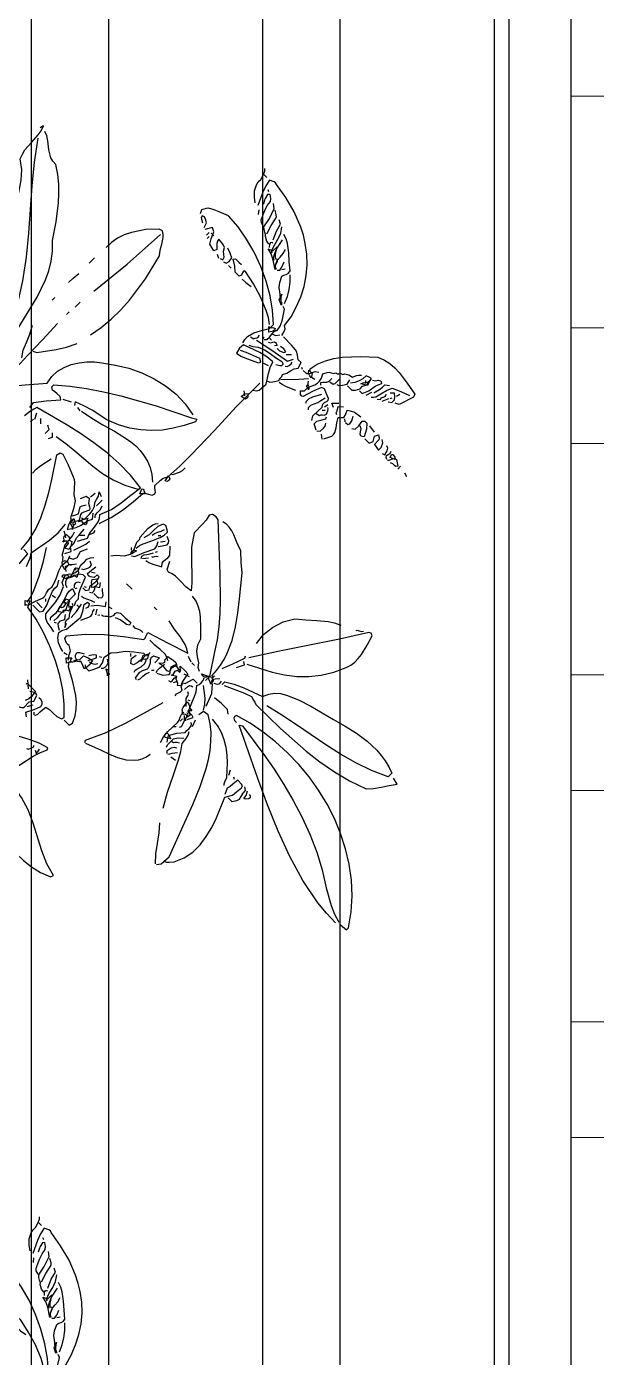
# Model space of a CAD drawing. Header units: inches. Extents: x 70 to 1974, y -315 to 363.
# Drawn here: x 298.111 to 298.481, y -200.396 to -199.534 of the extents above; entities that cross this region are included whole.
import ezdxf

# ---------------------------------------------------------------- set-up
doc = ezdxf.new("R2010")
doc.units = ezdxf.units.IN
doc.header["$MEASUREMENT"] = 0
doc.layers.add('DERAKHT', color=56, linetype='Continuous', lineweight=9)
doc.layers.add('LAYER1', color=8, linetype='Continuous', lineweight=9)
doc.layers.add('elev', color=8, linetype='Continuous')
doc.layers.add('Tree', color=91, linetype='Continuous')

# ---------------------------------------------------------------- blocks, each defined once
blk = doc.blocks.new('P057')
at = {"layer": 'Tree', "linetype": 'Continuous'}
for points in [[(-0.072, 0.9721), (-0.0774, 0.9762), (-0.0825, 0.9814), (-0.086, 0.9881), (-0.0869, 0.992), (-0.0869, 0.9961), (-0.0882, 1.0009), (-0.0904, 1.0064), (-0.0925, 1.0086)], [(0.0609, 0.8838), (0.0597, 0.8889), (0.058, 0.8918), (0.055, 0.8942), (0.0529, 0.9069), (0.0492, 0.9194), (0.0444, 0.9317), (0.0385, 0.9432), (0.0313, 0.9539), (0.0232, 0.9638), (0.0139, 0.9725), (0.0036, 0.9799), (-0.0047, 0.9852), (-0.0136, 0.9898), (-0.0318, 0.997), (-0.0507, 1.0019), (-0.0697, 1.0051), (-0.0716, 1.0057), (-0.0738, 1.0054), (-0.0789, 1.0029), (-0.0773, 0.9951), (-0.0745, 0.9871), (-0.0674, 0.9721)], [(-0.0882, 1.0029), (-0.0835, 1.0029)], [(-0.0697, 0.9926), (-0.072, 0.9936)], [(-0.0457, 0.9593), (-0.0502, 0.9606), (-0.0526, 0.9628), (-0.0574, 0.9738), (-0.0595, 0.9798), (-0.0604, 0.9858), (-0.0626, 0.9887), (-0.0664, 0.9914), (-0.0685, 0.9892), (-0.0671, 0.984), (-0.0659, 0.9811), (-0.0639, 0.9778)], [(-0.0261, 0.949), (-0.0305, 0.9498), (-0.0354, 0.9525), (-0.0368, 0.9542), (-0.0395, 0.9555), (-0.0422, 0.9573), (-0.0446, 0.9593), (-0.047, 0.9709), (-0.0514, 0.9833), (-0.056, 0.9868)], [(-0.0364, 0.9559), (-0.0398, 0.9664), (-0.0422, 0.9778), (-0.0444, 0.9796), (-0.0492, 0.9824)], [(-0.0261, 0.9559), (-0.0307, 0.9661), (-0.0329, 0.9754), (-0.0376, 0.9778)], [(-0.0158, 0.9443), (-0.0182, 0.9456), (-0.0207, 0.9529), (-0.0226, 0.9605), (-0.0251, 0.9677), (-0.0296, 0.9743)], [(-0.0594, 0.9651), (-0.0629, 0.9696)], [(0.0297, 0.9125), (0.0251, 0.9165), (0.0185, 0.9215), (0.0151, 0.926), (0.0116, 0.9331), (0.0123, 0.9357), (0.0136, 0.9383), (0.0145, 0.9413), (0.0139, 0.9443), (0.0058, 0.9512), (-0.0021, 0.9583), (-0.011, 0.965), (-0.0161, 0.9676), (-0.0217, 0.9696)], [(-0.0079, 0.94), (-0.0102, 0.941), (-0.0131, 0.9455), (-0.0155, 0.9512), (-0.0182, 0.9639)], [(0.0014, 0.9341), (-0.0011, 0.9353), (-0.0033, 0.9375), (-0.0054, 0.9423), (-0.006, 0.9475), (-0.0063, 0.9529), (-0.0079, 0.9583)], [(-0.0227, 0.9468), (-0.0255, 0.9498), (-0.0258, 0.952), (-0.0252, 0.953), (-0.0239, 0.9536)], [(0.0001, 0.9331), (-0.0104, 0.94), (-0.0162, 0.9429), (-0.0227, 0.9443), (-0.0171, 0.9468), (-0.0171, 0.9536), (-0.0139, 0.948), (-0.0118, 0.9449), (-0.0089, 0.9421), (-0.0068, 0.9433), (-0.0049, 0.9415), (-0.0037, 0.9386), (-0.0024, 0.9354), (0.0001, 0.9331)], [(0.0024, 0.9341), (0.0047, 0.9365), (0.0039, 0.9408), (0.0014, 0.9468)], [(0.0058, 0.9388), (0.0082, 0.9421)], [(0.1145, 0.877), (0.1123, 0.8792), (0.1145, 0.8892), (0.1184, 0.8988), (0.1235, 0.9078), (0.1296, 0.9163), (0.144, 0.9318), (0.1591, 0.9456), (0.1669, 0.9487), (0.1744, 0.9504), (0.1821, 0.951), (0.1897, 0.9507), (0.2051, 0.9485), (0.2209, 0.9456), (0.2221, 0.9421), (0.2164, 0.9238), (0.2118, 0.9215)], [(0.0344, 0.8449), (0.0332, 0.8495), (0.0331, 0.854), (0.0353, 0.8625), (0.0396, 0.8709), (0.0447, 0.8792), (0.0447, 0.886), (0.0322, 0.8969), (0.018, 0.9069), (0.0024, 0.916), (-0.0142, 0.9237), (-0.0315, 0.9301), (-0.0489, 0.9347), (-0.0664, 0.9378), (-0.0835, 0.9388), (-0.0944, 0.9344), (-0.1004, 0.932), (-0.1064, 0.9285), (-0.1082, 0.9263), (-0.111, 0.9215), (-0.1087, 0.917)], [(0.0367, 0.9125), (0.0331, 0.9206), (0.0287, 0.928), (0.0235, 0.9349), (0.0172, 0.941)], [(0.1718, 0.9021), (0.1763, 0.9021), (0.1795, 0.9099), (0.181, 0.9193), (0.1823, 0.9228), (0.1843, 0.9272), (0.1827, 0.928), (0.1814, 0.928), (0.1792, 0.9266), (0.177, 0.9238), (0.1741, 0.9215)], [(0.1856, 0.9125), (0.1872, 0.92), (0.1879, 0.9243), (0.1878, 0.9285), (0.1924, 0.9318)], [(0.1866, 0.9067), (0.1888, 0.9084), (0.1904, 0.9109), (0.1922, 0.9176), (0.1939, 0.925), (0.1968, 0.9318), (0.2068, 0.9359), (0.2175, 0.94)], [(0.2049, 0.917), (0.2084, 0.9193), (0.2084, 0.9238), (0.2064, 0.9267), (0.2028, 0.9296), (0.1993, 0.9261)], [(0.2071, 0.9285), (0.2084, 0.9331)], [(-0.0938, 0.909), (-0.096, 0.9147), (-0.0998, 0.9171), (-0.1026, 0.9181), (-0.1053, 0.917), (-0.1047, 0.9149), (-0.1033, 0.9136), (-0.0994, 0.9113)], [(-0.0547, 0.8963), (-0.0514, 0.8975), (-0.0526, 0.9008), (-0.055, 0.9029), (-0.0581, 0.9052), (-0.0604, 0.909), (-0.063, 0.9103), (-0.0658, 0.911), (-0.072, 0.9113), (-0.0715, 0.9087), (-0.0699, 0.9061), (-0.0651, 0.901), (-0.0664, 0.8975), (-0.0754, 0.8997), (-0.0784, 0.9053), (-0.0822, 0.9135), (-0.0869, 0.916), (-0.0915, 0.9078)], [(-0.0492, 0.8963), (-0.0457, 0.8975), (-0.0448, 0.9016), (-0.0457, 0.9067), (-0.0509, 0.909), (-0.0571, 0.9113)], [(0.0351, 0.9083), (0.0337, 0.909), (0.0289, 0.9113), (0.0264, 0.9181), (0.0279, 0.9151), (0.0302, 0.9126), (0.0351, 0.9083)], [(0.0357, 0.909), (0.0332, 0.9113)], [(0.1568, 0.8379), (0.1535, 0.8425), (0.1545, 0.8575), (0.1523, 0.8603), (0.1526, 0.8633), (0.1533, 0.8667), (0.1532, 0.8683), (0.1523, 0.87), (0.1469, 0.8723), (0.1407, 0.8747), (0.1373, 0.8735), (0.133, 0.8625), (0.1295, 0.8507), (0.128, 0.8498), (0.1258, 0.8501), (0.1225, 0.8529), (0.126, 0.8563), (0.126, 0.861), (0.1267, 0.8638), (0.1283, 0.8668), (0.1298, 0.87), (0.1305, 0.8735), (0.1305, 0.877), (0.1296, 0.8811), (0.127, 0.886), (0.1295, 0.8907), (0.1307, 0.8925), (0.133, 0.8937), (0.1357, 0.895), (0.1373, 0.8975), (0.1392, 0.8981), (0.1404, 0.8994), (0.1417, 0.901), (0.1442, 0.9021), (0.1453, 0.9043), (0.1496, 0.9065), (0.1545, 0.9078), (0.1565, 0.9123), (0.1581, 0.9149), (0.1603, 0.917)], [(0.1578, 0.8963), (0.165, 0.8963), (0.1679, 0.8995), (0.1706, 0.9043), (0.1705, 0.9085), (0.1728, 0.9135), (0.1718, 0.9215), (0.1708, 0.9225), (0.1693, 0.9222), (0.165, 0.9203), (0.1645, 0.9152), (0.1632, 0.9103), (0.1609, 0.9055), (0.1578, 0.901)], [(0.1671, 0.909), (0.168, 0.9119), (0.1699, 0.9141), (0.1715, 0.9164), (0.1718, 0.9193), (0.1741, 0.9135), (0.1671, 0.909)], [(0.1706, 0.9135), (0.1685, 0.916)], [(0.181, 0.9043), (0.1831, 0.9113)], [(0.1935, 0.91), (0.1968, 0.9125), (0.1959, 0.9144), (0.1968, 0.9165), (0.1978, 0.919), (0.1977, 0.9203), (0.1968, 0.9215)], [(0.1993, 0.9125), (0.2028, 0.9203)], [(0.2038, 0.9215), (0.2049, 0.9238)], [(-0.0857, 0.9043), (-0.0857, 0.909)], [(-0.0835, 0.91), (-0.0789, 0.91)], [(-0.0822, 0.9021), (-0.0822, 0.9056)], [(-0.056, 0.8953), (-0.0604, 0.8975)], [(0.0414, 0.8825), (0.0347, 0.8873), (0.0271, 0.8915), (0.011, 0.8981), (-0.006, 0.903), (-0.0227, 0.9067), (-0.0243, 0.9062), (-0.0249, 0.9053), (-0.0242, 0.903), (-0.023, 0.9003), (-0.0239, 0.8975), (-0.0307, 0.8975), (-0.0361, 0.9021), (-0.0432, 0.9067), (-0.0416, 0.9088), (-0.0389, 0.9091), (-0.0354, 0.9088), (-0.032, 0.909)], [(-0.0422, 0.8975), (-0.0376, 0.8975)], [(-0.0193, 0.8975), (-0.0133, 0.8976), (-0.0056, 0.8988)], [(0.0494, 0.8654), (0.0516, 0.8678), (0.0521, 0.8718), (0.0514, 0.8763), (0.0511, 0.8805), (0.0516, 0.8824), (0.0529, 0.8838), (0.0517, 0.8902), (0.0489, 0.8962), (0.0414, 0.9078), (0.0379, 0.909)], [(0.1397, 0.885), (0.1442, 0.886), (0.1453, 0.888), (0.1452, 0.8902), (0.1453, 0.8953)], [(0.1477, 0.8885), (0.15, 0.8895), (0.1529, 0.8927), (0.1557, 0.8975), (0.1545, 0.9032)], [(0.0472, 0.8757), (0.0425, 0.8803), (0.0444, 0.8802), (0.0456, 0.8812), (0.0469, 0.8827), (0.0494, 0.8838), (0.0504, 0.8819), (0.05, 0.8798), (0.0472, 0.8757)], [(0.0516, 0.877), (0.0555, 0.8782), (0.0585, 0.8825)], [(0.087, 0.8334), (0.0899, 0.8348), (0.092, 0.8373), (0.096, 0.8438), (0.0952, 0.8456), (0.095, 0.8473), (0.0949, 0.8494), (0.0939, 0.8517), (0.0963, 0.8563), (0.0975, 0.8613), (0.0989, 0.8661), (0.102, 0.87), (0.0995, 0.877), (0.095, 0.877), (0.0905, 0.8803), (0.0873, 0.8821), (0.0841, 0.8831), (0.0771, 0.8837), (0.0632, 0.8838)], [(0.1077, 0.8723), (0.1132, 0.8723), (0.1157, 0.8748), (0.117, 0.8782), (0.1189, 0.8814), (0.1225, 0.8838)], [(0.135, 0.8747), (0.1328, 0.877), (0.134, 0.879), (0.1356, 0.8805), (0.1373, 0.8822), (0.1385, 0.885), (0.1385, 0.8895)], [(0.1821, 0.8324), (0.1866, 0.8414), (0.1866, 0.8443), (0.186, 0.8469), (0.1831, 0.8518), (0.1795, 0.8566), (0.1763, 0.862), (0.181, 0.8667), (0.1801, 0.8707), (0.1775, 0.8757), (0.1807, 0.8777), (0.1856, 0.8803), (0.1946, 0.8815)], [(0.1968, 0.8643), (0.2003, 0.8667), (0.2002, 0.8725), (0.1993, 0.8792), (0.2015, 0.8815), (0.2049, 0.8815), (0.2096, 0.876), (0.2141, 0.8678), (0.2106, 0.8654), (0.2086, 0.8665), (0.2068, 0.869), (0.2048, 0.8718), (0.2015, 0.8735)], [(0.2186, 0.8803), (0.2096, 0.8815)], [(0.2164, 0.8667), (0.2233, 0.8667), (0.2256, 0.8713), (0.2221, 0.877), (0.2243, 0.8815), (0.2278, 0.8792), (0.2289, 0.8774), (0.2288, 0.8751), (0.2289, 0.87), (0.2371, 0.8688), (0.2372, 0.8731), (0.2346, 0.8782), (0.2313, 0.8803)], [(0.2428, 0.8688), (0.2461, 0.87), (0.2449, 0.8755), (0.2432, 0.878), (0.2404, 0.8792)], [(-0.0994, 0.7246), (-0.0966, 0.7397), (-0.0952, 0.755), (-0.0949, 0.7706), (-0.0957, 0.786), (-0.1001, 0.8172), (-0.1075, 0.8482), (-0.1117, 0.8531), (-0.1154, 0.8598), (-0.1196, 0.8664), (-0.1223, 0.8691), (-0.1258, 0.8713), (-0.1303, 0.87), (-0.1408, 0.8587), (-0.1505, 0.8441), (-0.1545, 0.8361), (-0.1574, 0.8277), (-0.1588, 0.8191), (-0.159, 0.8105)], [(-0.1328, 0.7636), (-0.1274, 0.8142), (-0.1247, 0.8667)], [(0.0357, 0.8563), (0.0401, 0.8575), (0.0408, 0.8593), (0.042, 0.861), (0.0425, 0.863), (0.0414, 0.8654)], [(0.0436, 0.8585), (0.0649, 0.863), (0.087, 0.8667), (0.0905, 0.8735)], [(0.0482, 0.8654), (0.0472, 0.8678)], [(0.0516, 0.8713), (0.0562, 0.8713)], [(0.055, 0.8667), (0.0575, 0.868), (0.059, 0.8706), (0.0598, 0.8718), (0.0612, 0.8725), (0.0629, 0.8723), (0.0654, 0.8713), (0.0632, 0.8688)], [(0.0678, 0.8688), (0.0718, 0.8688), (0.0767, 0.8713), (0.0779, 0.8735), (0.0737, 0.8744), (0.0689, 0.8735)], [(0.0802, 0.8713), (0.0848, 0.8757)], [(0.0892, 0.861), (0.0912, 0.8622), (0.0921, 0.8646), (0.0923, 0.8677), (0.0917, 0.87)], [(0.096, 0.846), (0.1077, 0.8572), (0.1192, 0.87)], [(0.1064, 0.8723), (0.1042, 0.8735)], [(0.1206, 0.8728), (0.1179, 0.8735), (0.1147, 0.8744), (0.1123, 0.877), (0.1179, 0.877), (0.1206, 0.8728)], [(0.1202, 0.8735), (0.1248, 0.8747)], [(0.1248, 0.8632), (0.1213, 0.8678)], [(0.1285, 0.8604), (0.1272, 0.8613), (0.1235, 0.862), (0.1235, 0.8643), (0.1261, 0.8636), (0.1276, 0.8617), (0.1285, 0.8604)], [(0.1373, 0.8472), (0.1363, 0.8495), (0.1363, 0.8539), (0.1379, 0.8582), (0.1432, 0.8678)], [(0.1453, 0.8438), (0.1432, 0.846), (0.1434, 0.8497), (0.145, 0.8536), (0.1468, 0.8578), (0.1477, 0.862), (0.1488, 0.8678)], [(0.1557, 0.8597), (0.1568, 0.8643)], [(0.1638, 0.8667), (0.1591, 0.8688), (0.165, 0.8747)], [(0.1728, 0.8632), (0.1706, 0.8643), (0.1698, 0.867), (0.1671, 0.8713), (0.1718, 0.8757)], [(0.1856, 0.8643), (0.1831, 0.8667)], [(0.1866, 0.8643), (0.19, 0.8643), (0.1913, 0.8667), (0.1904, 0.8707), (0.1878, 0.8757)], [(0.2518, 0.8678), (0.2496, 0.8688), (0.2484, 0.8709), (0.249, 0.8731), (0.2496, 0.8755), (0.2484, 0.8782)], [(0.2531, 0.8723), (0.2515, 0.876), (0.2522, 0.8767), (0.2534, 0.877), (0.2566, 0.8763), (0.2586, 0.8747), (0.2531, 0.8723)], [(0.2531, 0.8678), (0.2544, 0.8691), (0.2555, 0.8718), (0.2571, 0.8745), (0.2599, 0.8757), (0.2667, 0.8713), (0.2653, 0.8693), (0.2631, 0.8691), (0.2605, 0.8691), (0.2577, 0.8678)], [(0.2689, 0.8688), (0.2689, 0.8735)], [(0.2829, 0.87), (0.2782, 0.8713)], [(-0.1783, 0.657), (-0.1876, 0.6643), (-0.1961, 0.6729), (-0.2119, 0.6922), (-0.2201, 0.7018), (-0.2291, 0.7107), (-0.2391, 0.7185), (-0.2446, 0.7218), (-0.2507, 0.7246), (-0.2612, 0.7489), (-0.2723, 0.7735), (-0.2787, 0.7851), (-0.2859, 0.7957), (-0.2944, 0.805), (-0.3044, 0.8127), (-0.3067, 0.8184), (-0.3082, 0.8242), (-0.3089, 0.8358), (-0.3095, 0.8478), (-0.3105, 0.8537), (-0.3125, 0.8597), (-0.3137, 0.8552)], [(-0.1645, 0.6676), (-0.1697, 0.6896), (-0.1753, 0.7115), (-0.1825, 0.7328), (-0.1875, 0.7431), (-0.1934, 0.7531), (-0.2007, 0.7626), (-0.2094, 0.7716), (-0.2222, 0.7902), (-0.2359, 0.8078), (-0.2433, 0.8161), (-0.2515, 0.8238), (-0.2602, 0.8312), (-0.2701, 0.8379), (-0.2753, 0.8379), (-0.28, 0.839), (-0.2884, 0.8441), (-0.2968, 0.8508), (-0.3016, 0.8539), (-0.3069, 0.8563)], [(0.0824, 0.8139), (0.0859, 0.8161), (0.0876, 0.8191), (0.0879, 0.8226), (0.0882, 0.8299), (0.0815, 0.8408), (0.078, 0.8473), (0.0755, 0.8542), (0.0662, 0.8533), (0.0568, 0.8511), (0.0367, 0.8438), (0.0361, 0.8379), (0.0379, 0.831), (0.0441, 0.8322), (0.0507, 0.835), (0.0644, 0.8414), (0.0654, 0.8438), (0.0619, 0.846), (0.051, 0.8418), (0.0452, 0.8396), (0.039, 0.8367)], [(0.0414, 0.8482), (0.0459, 0.8504), (0.0507, 0.8542), (0.0584, 0.8572), (0.0661, 0.8588), (0.0741, 0.8601), (0.0824, 0.862), (0.0859, 0.861), (0.086, 0.8582), (0.0847, 0.8566), (0.0802, 0.8542)], [(0.0974, 0.8425), (0.1023, 0.8431), (0.1072, 0.8447), (0.1179, 0.8495)], [(0.1545, 0.8472), (0.1591, 0.8482), (0.1597, 0.8501), (0.161, 0.8513), (0.1626, 0.8527), (0.1638, 0.8552), (0.1619, 0.8591), (0.1607, 0.8609), (0.1591, 0.862)], [(0.1568, 0.8552), (0.1591, 0.8575)], [(0.1685, 0.8334), (0.1615, 0.8367), (0.1615, 0.8414), (0.1639, 0.8456), (0.1671, 0.8507), (0.166, 0.8529)], [(-0.1775, 0.657), (-0.1715, 0.657), (-0.1715, 0.6617), (-0.185, 0.6887), (-0.2006, 0.7133), (-0.2174, 0.7362), (-0.2353, 0.7579), (-0.272, 0.8002), (-0.2898, 0.822), (-0.3069, 0.8449)], [(0.0678, 0.8449), (0.0745, 0.8472)], [(0.1695, 0.8334), (0.1728, 0.8357), (0.1731, 0.8411), (0.1725, 0.844), (0.1706, 0.8472)], [(0.181, 0.831), (0.1763, 0.8345)], [(0.0654, 0.5746), (0.0703, 0.5895), (0.0735, 0.6051), (0.0755, 0.6208), (0.0767, 0.6364), (0.0782, 0.6381), (0.0805, 0.6394), (0.0859, 0.6423), (0.087, 0.6457), (0.0862, 0.6477), (0.0841, 0.6491), (0.0818, 0.6506), (0.0802, 0.6525), (0.0802, 0.6612), (0.0811, 0.6657), (0.0835, 0.6707), (0.0847, 0.6897), (0.085, 0.7091), (0.0838, 0.7477), (0.0824, 0.7866), (0.0824, 0.8254)], [(0.0802, 0.8024), (0.0755, 0.8059)], [(0.0779, 0.7989), (0.0787, 0.8039), (0.0814, 0.8071), (0.0834, 0.8046), (0.0841, 0.803), (0.0835, 0.8002), (0.0779, 0.7989)], [(-0.1601, 0.7831), (-0.1601, 0.7921)], [(-0.1612, 0.7499), (-0.161, 0.7575), (-0.1601, 0.7659)], [(-0.135, 0.7349), (-0.135, 0.7431), (-0.135, 0.7349)], [(-0.1282, 0.6089), (-0.112, 0.6285), (-0.095, 0.648), (-0.0968, 0.6574), (-0.0965, 0.6666), (-0.0941, 0.6755), (-0.0905, 0.6838), (-0.0856, 0.6918), (-0.0797, 0.6989), (-0.0732, 0.7054), (-0.0664, 0.7109), (-0.0533, 0.7202), (-0.0395, 0.7287), (-0.0248, 0.7357), (-0.0097, 0.741), (0.0059, 0.7447), (0.0216, 0.7464), (0.0373, 0.7461), (0.0529, 0.7431)], [(-0.0892, 0.6135), (-0.0904, 0.6205), (-0.0809, 0.6326), (-0.0697, 0.6457), (-0.0732, 0.648), (-0.0784, 0.6474), (-0.0813, 0.6473), (-0.0847, 0.6467), (-0.0882, 0.6491), (-0.0882, 0.6525), (-0.0736, 0.6647), (-0.0578, 0.6765), (-0.0408, 0.688), (-0.023, 0.699), (0.0148, 0.72), (0.054, 0.7396), (0.0597, 0.7431), (0.0609, 0.7396), (0.0546, 0.7272), (0.0478, 0.7157), (0.0402, 0.7053), (0.0316, 0.6957), (0.022, 0.6872), (0.0113, 0.6795), (-0.0009, 0.673), (-0.0147, 0.6673), (-0.035, 0.663), (-0.0454, 0.6599), (-0.056, 0.656), (-0.0536, 0.6525)], [(-0.1601, 0.7213), (-0.1601, 0.7259)], [(-0.1362, 0.7213), (-0.1362, 0.7259)], [(-0.1487, 0.4774), (-0.1404, 0.5043), (-0.1303, 0.5322), (-0.1286, 0.5344), (-0.1258, 0.5391), (-0.129, 0.5548), (-0.1315, 0.5712), (-0.129, 0.5776), (-0.1282, 0.5849), (-0.1338, 0.5917), (-0.1322, 0.5945), (-0.1321, 0.5977), (-0.1318, 0.601), (-0.1303, 0.6044), (-0.1334, 0.6295), (-0.1346, 0.655), (-0.1351, 0.6806), (-0.1362, 0.7063)], [(-0.1338, 0.6628), (-0.1293, 0.6651), (-0.1157, 0.6836), (-0.1091, 0.6942), (-0.1029, 0.7063)], [(0.3057, 0.5802), (0.3338, 0.5948), (0.3463, 0.6029), (0.3576, 0.6118), (0.3679, 0.6218), (0.3771, 0.6332), (0.385, 0.646), (0.3915, 0.6605), (0.3932, 0.6662), (0.394, 0.672), (0.394, 0.6779), (0.3931, 0.684), (0.3903, 0.6963), (0.3868, 0.7085), (0.3835, 0.7098), (0.3813, 0.7085), (0.362, 0.6784), (0.3422, 0.6487), (0.3221, 0.6186), (0.3022, 0.5871)], [(0.0835, 0.6753), (0.0859, 0.6766), (0.0895, 0.6842), (0.0907, 0.6883), (0.0905, 0.6925)], [(0.2967, 0.6055), (0.295, 0.6188), (0.2964, 0.6323), (0.3008, 0.6457), (0.3079, 0.6582), (0.3182, 0.6665), (0.3277, 0.6752), (0.3381, 0.6838), (0.3444, 0.6878), (0.3515, 0.6913)], [(0.3687, 0.6995), (0.3695, 0.7008), (0.3717, 0.7018), (0.3741, 0.7031), (0.3756, 0.7051)], [(-0.1372, 0.648), (-0.1424, 0.6557), (-0.1463, 0.665), (-0.1504, 0.6747), (-0.1556, 0.6845)], [(0.2851, 0.5322), (0.2851, 0.5391), (0.2689, 0.5638), (0.2608, 0.5762), (0.2518, 0.5884), (0.2413, 0.6006), (0.2305, 0.6119), (0.2083, 0.6334), (0.1615, 0.6766), (0.1573, 0.6774), (0.1523, 0.6766), (0.15, 0.6731), (0.1517, 0.6667), (0.152, 0.6599), (0.1523, 0.6457), (0.1621, 0.632), (0.1735, 0.6201), (0.1859, 0.6086), (0.192, 0.6022), (0.1981, 0.5952), (0.1906, 0.594), (0.1818, 0.5943), (0.1728, 0.5942), (0.1683, 0.5935), (0.1638, 0.5917), (0.1603, 0.593), (0.1557, 0.602)], [(0.2864, 0.5416), (0.2859, 0.5497), (0.2848, 0.5575), (0.2829, 0.5654), (0.2803, 0.573), (0.2736, 0.5879), (0.265, 0.602), (0.2554, 0.6157), (0.2452, 0.6286), (0.2256, 0.6525), (0.2163, 0.6606), (0.2061, 0.6698), (0.1967, 0.6733), (0.1871, 0.6774), (0.1823, 0.679), (0.1773, 0.6798), (0.1722, 0.68), (0.1671, 0.6788)], [(-0.0432, 0.6535), (-0.0286, 0.656), (-0.0137, 0.6598), (0.0012, 0.6641), (0.0161, 0.6678), (0.0236, 0.6691), (0.0311, 0.6697), (0.0386, 0.6697), (0.046, 0.6686), (0.0536, 0.6667), (0.061, 0.6637), (0.0683, 0.6593), (0.0755, 0.6535)], [(0.0848, 0.6651), (0.0835, 0.672), (0.087, 0.6707), (0.0872, 0.6676), (0.0869, 0.6659), (0.0848, 0.6651)], [(-0.0685, 0.648), (-0.0594, 0.6525)], [(-0.0446, 0.6525), (-0.0492, 0.6535)], [(0.0619, 0.5416), (0.0678, 0.5527), (0.0661, 0.5564), (0.0652, 0.5599), (0.0645, 0.5673), (0.063, 0.575), (0.0614, 0.5789), (0.0585, 0.5827), (0.0638, 0.5964), (0.0665, 0.6102), (0.0681, 0.6243), (0.07, 0.6388), (0.0511, 0.6409), (0.0321, 0.6411), (0.0129, 0.64), (-0.0063, 0.6375), (-0.0255, 0.634), (-0.0448, 0.6297), (-0.0835, 0.6192), (-0.0847, 0.6154), (-0.0856, 0.6111), (-0.0869, 0.602)], [(-0.0432, 0.6113), (-0.0294, 0.6134), (-0.0156, 0.6147), (0.0123, 0.6169), (0.0264, 0.6191), (0.0405, 0.6224), (0.0548, 0.6278), (0.0689, 0.6353)], [(0.0745, 0.633), (0.072, 0.6388), (0.0732, 0.6398), (0.0747, 0.6396), (0.0789, 0.6377), (0.0745, 0.633)], [(0.1167, 0.5849), (0.1173, 0.5897), (0.1189, 0.5943), (0.1235, 0.6039), (0.128, 0.6138), (0.1293, 0.6189), (0.1295, 0.6239), (0.1289, 0.6249), (0.1273, 0.6257), (0.1225, 0.6285), (0.1192, 0.6273), (0.1167, 0.6209), (0.1164, 0.614), (0.1164, 0.6068), (0.1145, 0.5999)], [(-0.0754, 0.6077), (-0.0789, 0.6148)], [(-0.0664, 0.6089), (-0.071, 0.6135)], [(-0.0547, 0.6044), (-0.0547, 0.6113), (-0.0594, 0.6135)], [(0.102, 0.5574), (0.1052, 0.5618), (0.1093, 0.5653), (0.1135, 0.569), (0.1167, 0.5746), (0.117, 0.5782), (0.1163, 0.5821), (0.1123, 0.5906), (0.1123, 0.5952), (0.111, 0.5974), (0.1101, 0.6111), (0.1112, 0.618), (0.1125, 0.6212), (0.1145, 0.6239)], [(0.1192, 0.6089), (0.1199, 0.6124), (0.1215, 0.616), (0.1234, 0.6198), (0.1248, 0.6239)], [(0.1248, 0.6135), (0.127, 0.6159), (0.1248, 0.6135)], [(0.1317, 0.6102), (0.135, 0.6148)], [(0.1338, 0.6044), (0.1363, 0.6084), (0.1397, 0.6135), (0.1392, 0.6163), (0.1379, 0.6179), (0.1328, 0.6205)], [(0.135, 0.5827), (0.1394, 0.5834), (0.1439, 0.5853), (0.1535, 0.5906), (0.151, 0.594), (0.1503, 0.5968), (0.1507, 0.5999), (0.1513, 0.6032), (0.151, 0.6067), (0.1432, 0.6148)], [(0.3022, 0.5426), (0.3022, 0.5471), (0.312, 0.5532), (0.3229, 0.5581), (0.3457, 0.5666), (0.3489, 0.5737), (0.3533, 0.5794), (0.3585, 0.584), (0.3646, 0.5876), (0.3787, 0.5936), (0.394, 0.5987), (0.4242, 0.6067), (0.4395, 0.6109), (0.4549, 0.6143), (0.4705, 0.6164), (0.486, 0.6169), (0.4939, 0.6163), (0.5017, 0.615), (0.5097, 0.6131), (0.5176, 0.6102), (0.5176, 0.6044), (0.4985, 0.5956), (0.4789, 0.5888), (0.459, 0.5834), (0.4388, 0.5789), (0.398, 0.5712), (0.3775, 0.5671), (0.3572, 0.5621)], [(-0.0765, 0.6067), (-0.0765, 0.602), (-0.0765, 0.6067)], [(-0.0479, 0.6033), (-0.0457, 0.6077), (-0.0492, 0.6113)], [(0.0219, 0.4878), (0.0206, 0.502), (0.0171, 0.5163), (0.0119, 0.5305), (0.005, 0.5446), (-0.0027, 0.5584), (-0.011, 0.5716), (-0.0274, 0.5964), (-0.0261, 0.6009), (-0.0227, 0.602), (-0.0094, 0.5974), (0.0047, 0.5917), (0.0079, 0.5903), (0.0106, 0.5881), (0.0152, 0.583), (0.02, 0.5778), (0.0264, 0.5734), (0.0315, 0.5653), (0.0367, 0.5552), (0.039, 0.5541), (0.0404, 0.5487), (0.0436, 0.5426), (0.0495, 0.5522), (0.0518, 0.5581), (0.0529, 0.5644), (0.0537, 0.5679), (0.0562, 0.5724), (0.0516, 0.578)], [(0.0357, 0.5895), (0.0367, 0.5964)], [(0.046, 0.5644), (0.0494, 0.5655), (0.0497, 0.5748), (0.0491, 0.5798), (0.0472, 0.5849), (0.0443, 0.5885), (0.0431, 0.5924), (0.042, 0.5967), (0.039, 0.6009), (0.0447, 0.5987)], [(0.0482, 0.5871), (0.0482, 0.5964)], [(0.1192, 0.5746), (0.1225, 0.5769), (0.1269, 0.5879), (0.1328, 0.5999), (0.132, 0.6039), (0.1295, 0.6089)], [(0.1363, 0.5974), (0.1373, 0.5999)], [(0.1363, 0.5906), (0.1382, 0.5913), (0.1391, 0.593), (0.1401, 0.5949), (0.142, 0.5964)], [(0.3045, 0.5437), (0.3198, 0.5506), (0.3281, 0.5543), (0.3367, 0.5574), (0.3413, 0.5561), (0.3442, 0.5554), (0.3469, 0.5541), (0.3874, 0.5549), (0.4279, 0.5573), (0.4482, 0.5597), (0.4686, 0.5635), (0.4889, 0.5687), (0.5094, 0.5759), (0.5151, 0.5821), (0.5203, 0.5898), (0.5256, 0.598), (0.5312, 0.6055), (0.5232, 0.6077)], [(-0.032, 0.5609), (-0.0325, 0.5673), (-0.0315, 0.5743), (-0.0286, 0.5884)], [(0.0447, 0.5517), (0.0425, 0.5541), (0.0434, 0.5567), (0.046, 0.5609), (0.0425, 0.5666), (0.0422, 0.5692), (0.043, 0.5718), (0.046, 0.578), (0.0454, 0.5794), (0.044, 0.5802), (0.0401, 0.5827), (0.0367, 0.5871), (0.0322, 0.5862), (0.0289, 0.5792)], [(0.0575, 0.5759), (0.0559, 0.577), (0.055, 0.5785), (0.0548, 0.5826), (0.0548, 0.5872), (0.0529, 0.5917)], [(0.1145, 0.5792), (0.1123, 0.5815)], [(0.1179, 0.5759), (0.1163, 0.577), (0.116, 0.5794), (0.117, 0.5817), (0.1192, 0.5827), (0.1179, 0.5759)], [(0.1295, 0.5802), (0.1282, 0.5827), (0.1289, 0.5858), (0.1308, 0.5885), (0.1331, 0.5916), (0.135, 0.5952)], [(0.1305, 0.5815), (0.135, 0.5871)], [(0.2724, 0.5346), (0.2679, 0.5369), (0.2646, 0.5416), (0.2586, 0.5452), (0.2532, 0.5497), (0.2489, 0.5555), (0.2461, 0.5631), (0.2374, 0.5718), (0.2279, 0.5808), (0.2227, 0.5849), (0.217, 0.5882), (0.2108, 0.5906), (0.2038, 0.5917)], [(0.2886, 0.5562), (0.2915, 0.5625), (0.2938, 0.5692), (0.2989, 0.5837), (0.2977, 0.5862)], [(0.0367, 0.5587), (0.0401, 0.5655), (0.0357, 0.5724), (0.0366, 0.575), (0.039, 0.5792)], [(0.046, 0.5587), (0.0484, 0.5644), (0.0516, 0.5699), (0.0517, 0.568), (0.053, 0.5664), (0.0545, 0.5647), (0.055, 0.5621), (0.0532, 0.5612), (0.0507, 0.5618), (0.0485, 0.5621), (0.0472, 0.5597), (0.046, 0.5587)], [(0.0665, 0.5574), (0.068, 0.561), (0.0686, 0.5631), (0.0678, 0.5655)], [(0.3, 0.5689), (0.3045, 0.578), (0.3011, 0.5802)], [(0.0482, 0.5471), (0.046, 0.5493), (0.0414, 0.5506), (0.0401, 0.5574), (0.046, 0.5541), (0.0453, 0.5522), (0.0459, 0.5501), (0.0482, 0.5471)], [(0.0619, 0.5209), (0.0654, 0.5277), (0.0609, 0.5312), (0.0609, 0.5369), (0.0585, 0.5437), (0.0581, 0.5501), (0.0575, 0.5574)], [(0.0585, 0.5484), (0.0632, 0.5527)], [(0.0665, 0.5312), (0.0697, 0.5411), (0.0713, 0.5462), (0.072, 0.5517)], [(0.1535, 0.435), (0.1506, 0.4389), (0.1477, 0.4443), (0.142, 0.4478), (0.1401, 0.4473), (0.1379, 0.4476), (0.1328, 0.45), (0.1317, 0.4534), (0.1458, 0.4705), (0.1621, 0.486), (0.1799, 0.5005), (0.1993, 0.5151), (0.1993, 0.517), (0.1984, 0.5193), (0.1968, 0.5244), (0.2225, 0.5322), (0.2474, 0.5402), (0.2429, 0.5433), (0.238, 0.5453), (0.227, 0.5477), (0.2157, 0.5493), (0.2049, 0.5517)], [(0.181, 0.5506), (0.1856, 0.5506)], [(0.0405, 0.478), (0.0388, 0.4828), (0.0367, 0.4882), (0.0332, 0.4934), (0.0377, 0.5193), (0.0389, 0.5325), (0.0379, 0.5459)], [(0.0494, 0.5346), (0.0473, 0.5365), (0.0425, 0.5391)], [(0.0507, 0.5288), (0.0498, 0.5314), (0.0481, 0.533), (0.0468, 0.5349), (0.0472, 0.5381), (0.0505, 0.5382), (0.0526, 0.5375), (0.054, 0.5356), (0.0575, 0.5369), (0.0601, 0.5331), (0.0619, 0.5277), (0.0575, 0.5253), (0.0562, 0.5322), (0.0549, 0.5331), (0.053, 0.5327), (0.0514, 0.5311), (0.0507, 0.5288), (0.0507, 0.5288)], [(0.0678, 0.5128), (0.0659, 0.5133), (0.0648, 0.5147), (0.0635, 0.5163), (0.0609, 0.5174), (0.0584, 0.5218), (0.055, 0.5277), (0.0542, 0.5322), (0.0537, 0.537), (0.0533, 0.542), (0.0516, 0.5471)], [(0.0689, 0.5209), (0.0732, 0.5231), (0.0755, 0.5277), (0.0732, 0.5356), (0.0767, 0.5437)], [(0.1179, 0.4465), (0.1119, 0.4476), (0.1042, 0.4488), (0.1003, 0.4508), (0.096, 0.4546), (0.0943, 0.4731), (0.0921, 0.4825), (0.0882, 0.4924), (0.0835, 0.4944), (0.0802, 0.5037), (0.0816, 0.5065), (0.0828, 0.5083), (0.0848, 0.5094), (0.0863, 0.5135), (0.087, 0.5184), (0.0854, 0.5221), (0.085, 0.5261), (0.0851, 0.5302), (0.0848, 0.5346), (0.0866, 0.5385), (0.0892, 0.5416)], [(0.0882, 0.5219), (0.0905, 0.5231), (0.0931, 0.5279), (0.094, 0.5304), (0.0939, 0.5334), (0.0892, 0.5356)], [(0.1053, 0.5071), (0.1099, 0.5071), (0.1123, 0.5106), (0.1099, 0.5151), (0.1107, 0.5222), (0.111, 0.526), (0.1099, 0.5299), (0.1064, 0.5299), (0.1064, 0.5253), (0.1027, 0.5229), (0.1001, 0.5221), (0.0974, 0.5231), (0.0979, 0.529), (0.0985, 0.5356)], [(0.1385, 0.5471), (0.1477, 0.5471)], [(0.2577, 0.5356), (0.2507, 0.5381)], [(0.2586, 0.5356), (0.2633, 0.5356)], [(0.2925, 0.5337), (0.2902, 0.5346), (0.2867, 0.536), (0.2839, 0.5381), (0.2829, 0.5357), (0.2813, 0.5341), (0.279, 0.5337), (0.2761, 0.5346), (0.2813, 0.537), (0.2874, 0.5402), (0.2886, 0.5437), (0.2886, 0.5391), (0.2906, 0.5392), (0.2916, 0.5386), (0.2919, 0.5366), (0.292, 0.534), (0.2925, 0.5337)], [(0.3069, 0.5116), (0.3011, 0.5266), (0.2968, 0.5317), (0.2945, 0.5346), (0.2907, 0.5369), (0.2903, 0.5398), (0.2915, 0.5418), (0.2954, 0.5459)], [(0.2942, 0.5369), (0.2965, 0.5381), (0.2983, 0.5397), (0.2992, 0.5418), (0.2989, 0.5449)], [(0.6012, 0.4409), (0.6103, 0.4418), (0.6103, 0.4453), (0.5993, 0.4607), (0.5868, 0.4748), (0.573, 0.4876), (0.558, 0.4988), (0.542, 0.5088), (0.5251, 0.5174), (0.5075, 0.5247), (0.4894, 0.5305), (0.4707, 0.535), (0.4518, 0.5382), (0.4328, 0.54), (0.4136, 0.5404), (0.3947, 0.5395), (0.3761, 0.5373), (0.3578, 0.5337), (0.34, 0.5288), (0.339, 0.5263), (0.34, 0.5243), (0.3425, 0.5231), (0.3457, 0.5231)], [(0.0507, 0.5288), (0.0507, 0.5288), (0.0507, 0.5288)], [(0.1718, 0.3607), (0.1733, 0.3643), (0.1734, 0.3682), (0.1733, 0.3725), (0.1741, 0.3767), (0.1795, 0.378), (0.185, 0.378), (0.191, 0.3781), (0.1968, 0.38), (0.1981, 0.3835), (0.1868, 0.3948), (0.1737, 0.4053), (0.1591, 0.4149), (0.1433, 0.4235), (0.1267, 0.4311), (0.1097, 0.4372), (0.0926, 0.4421), (0.0755, 0.4453), (0.0745, 0.4488), (0.0769, 0.4565), (0.0802, 0.4649), (0.0806, 0.4667), (0.0805, 0.4687), (0.0792, 0.4729), (0.078, 0.4776), (0.0789, 0.4821), (0.0773, 0.4882), (0.0744, 0.4947), (0.0712, 0.5014), (0.0689, 0.5081), (0.07, 0.5174), (0.0678, 0.5231)], [(0.0779, 0.5071), (0.0732, 0.5106), (0.0745, 0.5151), (0.0769, 0.5177), (0.0802, 0.5219)], [(0.0853, 0.5058), (0.0859, 0.5071), (0.0854, 0.5096), (0.0846, 0.5119), (0.0824, 0.5174), (0.0848, 0.5197), (0.0892, 0.5163), (0.0917, 0.5106), (0.087, 0.5106), (0.0875, 0.509), (0.0872, 0.5078), (0.0854, 0.5059), (0.0853, 0.5058)], [(0.0848, 0.5163), (0.0824, 0.5184)], [(0.1132, 0.4854), (0.111, 0.4899), (0.111, 0.4944), (0.1068, 0.4992), (0.1039, 0.5048), (0.0985, 0.5184), (0.095, 0.5184), (0.0905, 0.5151), (0.0882, 0.5097), (0.0859, 0.5037), (0.0835, 0.5026), (0.0859, 0.4976), (0.0882, 0.4957), (0.0917, 0.4944)], [(0.0995, 0.5277), (0.103, 0.5299)], [(0.1123, 0.5147), (0.1119, 0.5158), (0.1101, 0.5174), (0.108, 0.519), (0.1064, 0.5219), (0.1099, 0.5266), (0.1099, 0.5253), (0.1145, 0.5231), (0.1147, 0.5187), (0.1141, 0.5165), (0.1123, 0.5151), (0.1123, 0.5147)], [(0.1145, 0.5094), (0.1173, 0.5106), (0.1174, 0.5131), (0.1163, 0.5161), (0.1145, 0.5184), (0.1192, 0.5219), (0.1157, 0.5266)], [(0.1192, 0.5116), (0.1243, 0.5116), (0.1272, 0.5123), (0.1295, 0.5151), (0.1286, 0.5179), (0.1264, 0.5196), (0.1241, 0.5212), (0.1225, 0.5231)], [(0.1432, 0.5003), (0.1459, 0.5008), (0.1477, 0.5023), (0.1496, 0.5042), (0.1523, 0.5059), (0.1545, 0.5106), (0.1535, 0.5128), (0.1545, 0.5151), (0.1578, 0.5174), (0.1655, 0.5176), (0.1741, 0.5184), (0.1753, 0.5151), (0.1721, 0.5131), (0.1679, 0.5123), (0.1631, 0.5116), (0.1578, 0.5094)], [(0.1786, 0.5174), (0.1817, 0.5171), (0.1852, 0.5186), (0.1888, 0.52), (0.1907, 0.5202), (0.1924, 0.5197)], [(0.2371, 0.5174), (0.2333, 0.5194), (0.2294, 0.5205), (0.2215, 0.5203), (0.2134, 0.5194), (0.2049, 0.5197)], [(0.2313, 0.5081), (0.235, 0.5112), (0.2359, 0.5136), (0.2352, 0.5147), (0.2336, 0.5151), (0.2336, 0.5209), (0.241, 0.5222), (0.2452, 0.5224), (0.2484, 0.5209), (0.2461, 0.5197), (0.2473, 0.5179), (0.2468, 0.5157), (0.2462, 0.5132), (0.2474, 0.5106), (0.2464, 0.509), (0.2449, 0.5083), (0.2413, 0.5085), (0.2374, 0.5091), (0.2336, 0.5081), (0.2313, 0.5081)], [(0.2381, 0.4979), (0.2449, 0.5013), (0.2496, 0.5071), (0.249, 0.5091), (0.2477, 0.5107), (0.2449, 0.5151), (0.2461, 0.5189), (0.249, 0.5196), (0.2526, 0.5192), (0.2564, 0.5197)], [(0.2656, 0.5048), (0.2644, 0.5067), (0.2619, 0.5078), (0.2593, 0.5091), (0.2577, 0.5116), (0.2518, 0.5081), (0.2529, 0.5101), (0.2525, 0.5125), (0.2519, 0.5149), (0.2531, 0.5174), (0.2566, 0.518), (0.256, 0.5194), (0.2518, 0.5231), (0.2599, 0.5231), (0.2646, 0.5231), (0.2656, 0.5163), (0.2665, 0.5122), (0.2689, 0.5071), (0.2656, 0.5048)], [(0.2611, 0.5197), (0.2679, 0.5219)], [(0.2724, 0.4944), (0.272, 0.4969), (0.2727, 0.4992), (0.2737, 0.5019), (0.2736, 0.5048), (0.2699, 0.5069), (0.2679, 0.5116), (0.2702, 0.5128), (0.2736, 0.5231), (0.2804, 0.5231)], [(0.3022, 0.4843), (0.3057, 0.4911), (0.3029, 0.492), (0.3002, 0.492), (0.2976, 0.4924), (0.2954, 0.4944), (0.2913, 0.5043), (0.2891, 0.5097), (0.2864, 0.5151), (0.2817, 0.5209), (0.283, 0.5237), (0.2833, 0.5267), (0.283, 0.5301), (0.2817, 0.5334)], [(0.3079, 0.5059), (0.3041, 0.512), (0.2995, 0.5171), (0.2874, 0.5266)], [(0.332, 0.5231), (0.3275, 0.5266), (0.3176, 0.5264), (0.3069, 0.5253)], [(0.5954, 0.4385), (0.5798, 0.4391), (0.5642, 0.4406), (0.533, 0.4466), (0.502, 0.4556), (0.4712, 0.4671), (0.4405, 0.4803), (0.4103, 0.4944), (0.3503, 0.5231), (0.3538, 0.5253), (0.3953, 0.5193), (0.4161, 0.5155), (0.437, 0.5109), (0.4579, 0.5053), (0.479, 0.4989), (0.5001, 0.4913), (0.521, 0.4821), (0.5401, 0.4715), (0.5584, 0.4598), (0.5773, 0.4492), (0.5874, 0.445), (0.5977, 0.4418)], [(0.071, 0.4488), (0.0693, 0.4564), (0.0667, 0.4644), (0.0593, 0.4806), (0.0504, 0.4965), (0.0414, 0.5106)], [(0.0752, 0.5072), (0.0737, 0.5077), (0.0699, 0.5088), (0.0665, 0.5116), (0.0678, 0.5151), (0.0697, 0.5163), (0.0718, 0.5157), (0.0742, 0.5151), (0.0767, 0.5163), (0.0745, 0.5151), (0.0745, 0.509), (0.0752, 0.5072)], [(0.0846, 0.5046), (0.0841, 0.504), (0.0848, 0.5013), (0.0789, 0.4991), (0.0779, 0.5013), (0.0814, 0.5048), (0.0846, 0.5046)], [(0.0985, 0.5003), (0.096, 0.5029), (0.0955, 0.5055), (0.096, 0.5081), (0.0985, 0.5094)], [(0.0995, 0.5003), (0.1007, 0.5026)], [(0.1053, 0.5094), (0.1077, 0.5106)], [(0.111, 0.4991), (0.1147, 0.4998), (0.1186, 0.5016), (0.1228, 0.5035), (0.127, 0.5048)], [(0.1123, 0.5147), (0.1123, 0.5147), (0.1123, 0.5147)], [(0.127, 0.4991), (0.1321, 0.5049), (0.1397, 0.5106), (0.1363, 0.5151)], [(0.142, 0.5128), (0.1466, 0.5141)], [(0.1753, 0.4431), (0.1797, 0.4431), (0.1827, 0.4489), (0.1856, 0.4556), (0.1842, 0.461), (0.181, 0.4671), (0.1831, 0.4763), (0.1879, 0.4822), (0.1907, 0.4856), (0.1935, 0.4899), (0.2012, 0.4965), (0.2106, 0.5037), (0.2141, 0.5026), (0.2138, 0.4944), (0.2131, 0.4899), (0.2118, 0.4854), (0.2084, 0.4843), (0.2049, 0.4889), (0.2061, 0.4956)], [(0.2153, 0.4944), (0.2118, 0.5013), (0.2153, 0.5071), (0.2186, 0.5013), (0.2176, 0.4997), (0.2157, 0.4988), (0.2144, 0.4975), (0.2153, 0.4944)], [(0.2153, 0.5094), (0.2153, 0.5037), (0.2153, 0.5094)], [(0.2268, 0.4753), (0.2243, 0.4763), (0.2233, 0.4843), (0.2244, 0.4883), (0.2268, 0.4934), (0.227, 0.4952), (0.2265, 0.4969), (0.2243, 0.5013), (0.2214, 0.504), (0.2204, 0.5067), (0.2209, 0.5094), (0.2278, 0.5128), (0.2278, 0.5048)], [(0.2371, 0.4979), (0.2361, 0.5008), (0.2362, 0.5043), (0.2371, 0.5116)], [(0.2542, 0.5013), (0.2573, 0.5023), (0.2573, 0.5048), (0.2567, 0.5081), (0.2577, 0.5116)], [(0.2599, 0.5037), (0.2621, 0.5081)], [(0.2749, 0.5071), (0.275, 0.5126), (0.2761, 0.5151), (0.2774, 0.516), (0.2795, 0.5163)], [(0.2907, 0.4944), (0.2839, 0.5013), (0.283, 0.5048), (0.282, 0.5068), (0.2795, 0.5081)], [(0.2864, 0.5013), (0.2886, 0.5026)], [(0.3975, 0.3377), (0.4008, 0.3424), (0.4018, 0.3549), (0.3858, 0.3967), (0.3777, 0.4184), (0.3688, 0.4395), (0.3588, 0.4595), (0.3533, 0.4689), (0.347, 0.4777), (0.3403, 0.4859), (0.333, 0.4934), (0.3249, 0.5001), (0.316, 0.5059), (0.3092, 0.5048), (0.3079, 0.4979)], [(0.3882, 0.4603), (0.3866, 0.4617), (0.3854, 0.4639), (0.3835, 0.4693), (0.372, 0.4821), (0.3652, 0.4882), (0.3579, 0.4936), (0.3501, 0.4984), (0.3415, 0.5021), (0.3325, 0.5048), (0.3229, 0.5059)], [(0.0311, 0.4625), (0.0303, 0.4652), (0.0302, 0.4684), (0.0322, 0.4753), (0.0316, 0.4821), (0.0311, 0.4899), (0.0242, 0.4899)], [(0.0779, 0.4511), (0.0892, 0.4511), (0.0917, 0.4546), (0.0899, 0.4626), (0.0862, 0.4707), (0.083, 0.4792), (0.0822, 0.4835), (0.0824, 0.4878), (0.0789, 0.4934)], [(0.1053, 0.4534), (0.104, 0.4546), (0.1033, 0.4561), (0.1033, 0.4601), (0.1038, 0.4648), (0.103, 0.4693), (0.1007, 0.4796), (0.0978, 0.4883), (0.0968, 0.493), (0.0974, 0.4979), (0.1042, 0.4956), (0.1042, 0.4899), (0.1042, 0.4831), (0.1058, 0.4818), (0.1071, 0.4795), (0.1099, 0.4739), (0.1084, 0.4697), (0.1084, 0.4652), (0.109, 0.4606), (0.1088, 0.4556)], [(0.1145, 0.4878), (0.1192, 0.4878)], [(0.1202, 0.4728), (0.1199, 0.4822), (0.1179, 0.4924)], [(0.142, 0.4375), (0.1365, 0.4388), (0.1309, 0.4411), (0.1261, 0.4447), (0.1225, 0.45), (0.1234, 0.454), (0.126, 0.4591), (0.1282, 0.4809), (0.125, 0.4878), (0.1202, 0.4944), (0.1213, 0.4991), (0.1237, 0.4994), (0.1253, 0.4974), (0.1257, 0.4946), (0.1248, 0.4924)], [(0.1305, 0.4786), (0.135, 0.4878), (0.1356, 0.4904), (0.1349, 0.493), (0.1336, 0.4959), (0.1328, 0.4991)], [(0.1385, 0.4956), (0.135, 0.5013)], [(0.1407, 0.4969), (0.142, 0.4991)], [(0.2028, 0.4899), (0.2003, 0.4924)], [(0.2186, 0.4796), (0.2177, 0.4821), (0.218, 0.4844), (0.2199, 0.4899), (0.2201, 0.4953), (0.2193, 0.4982), (0.2175, 0.5013)], [(0.2278, 0.4763), (0.2291, 0.4799), (0.2291, 0.4838), (0.2294, 0.4881), (0.2313, 0.4924)], [(0.2313, 0.4956), (0.2336, 0.4979)], [(0.2932, 0.4843), (0.2926, 0.4862), (0.2913, 0.4873), (0.2897, 0.4886), (0.2886, 0.4911), (0.2874, 0.4991), (0.2909, 0.4985), (0.2932, 0.4974), (0.2955, 0.4962), (0.2989, 0.4956), (0.2954, 0.4924), (0.2976, 0.4914), (0.2999, 0.4911), (0.3011, 0.4899), (0.3, 0.4864), (0.2986, 0.4875), (0.2965, 0.4872), (0.2932, 0.4843)], [(0.2989, 0.4431), (0.2968, 0.4502), (0.296, 0.4581), (0.2967, 0.4739), (0.296, 0.477), (0.2945, 0.4805), (0.2932, 0.4841), (0.2932, 0.4878)], [(0.3022, 0.4821), (0.3006, 0.4833), (0.2999, 0.4856), (0.299, 0.4883), (0.2982, 0.4894), (0.2967, 0.4899)], [(0.3125, 0.4831), (0.3092, 0.4911)], [(0.0859, 0.4753), (0.0905, 0.4763)], [(0.1053, 0.4671), (0.1039, 0.4677), (0.1029, 0.4691), (0.102, 0.4728), (0.1043, 0.4735), (0.1052, 0.4755), (0.1042, 0.4809), (0.102, 0.4786), (0.1007, 0.4843), (0.1042, 0.4854), (0.1055, 0.4847), (0.1062, 0.483), (0.1074, 0.4811), (0.1099, 0.4796), (0.111, 0.4821), (0.1132, 0.4763), (0.1106, 0.475), (0.109, 0.4738), (0.1077, 0.4718), (0.1096, 0.4712), (0.1091, 0.4699), (0.1053, 0.4671)], [(0.1235, 0.4603), (0.1196, 0.4642), (0.1186, 0.467), (0.1192, 0.4706), (0.1157, 0.4753), (0.1136, 0.4793), (0.1123, 0.4843), (0.1099, 0.4854)], [(0.2359, 0.38), (0.2346, 0.3825), (0.2454, 0.4062), (0.2538, 0.4302), (0.2611, 0.4545), (0.2679, 0.4786)], [(0.3022, 0.4718), (0.3035, 0.4739), (0.3011, 0.4809), (0.2967, 0.4854)], [(0.2977, 0.4774), (0.2977, 0.4809)], [(0.3045, 0.4488), (0.3028, 0.451), (0.3, 0.4556), (0.3048, 0.4645), (0.3114, 0.4718), (0.3108, 0.475), (0.3111, 0.4786), (0.3107, 0.4824), (0.3098, 0.4841), (0.3079, 0.4854)], [(0.356, 0.3903), (0.3464, 0.4076), (0.3376, 0.4258), (0.3285, 0.4437), (0.3236, 0.4523), (0.3182, 0.4603), (0.3173, 0.4678), (0.316, 0.4721), (0.3139, 0.4763)], [(0.3835, 0.4728), (0.38, 0.4786)], [(0.3915, 0.4739), (0.3893, 0.4753)], [(0.4018, 0.347), (0.4041, 0.3483), (0.4059, 0.3505), (0.41, 0.3549), (0.4151, 0.3666), (0.4174, 0.3786), (0.4175, 0.3906), (0.4158, 0.4027), (0.4127, 0.4149), (0.4085, 0.427), (0.3985, 0.4511), (0.4031, 0.4591), (0.4037, 0.4651), (0.4043, 0.4728), (0.4036, 0.4751), (0.4014, 0.4758), (0.395, 0.4763), (0.394, 0.4687), (0.3938, 0.4645), (0.3928, 0.4603), (0.3961, 0.4534)], [(0.4018, 0.4534), (0.4076, 0.4534), (0.4111, 0.4581), (0.4123, 0.4616), (0.4114, 0.4655), (0.4101, 0.4697), (0.41, 0.4739), (0.4065, 0.4763)], [(0.4146, 0.4659), (0.4151, 0.4678), (0.4148, 0.4702), (0.4121, 0.4753)], [(0.4156, 0.4659), (0.4172, 0.4673), (0.4193, 0.47), (0.4197, 0.4726), (0.4188, 0.4737), (0.4168, 0.4739)], [(0.0789, 0.4568), (0.0882, 0.4568)], [(0.0859, 0.4649), (0.0835, 0.4671)], [(0.1099, 0.4546), (0.1123, 0.4556)], [(0.1213, 0.4521), (0.1176, 0.4542), (0.1145, 0.4568), (0.1144, 0.461), (0.1167, 0.4659), (0.1132, 0.4706)], [(0.1235, 0.4591), (0.1213, 0.4636), (0.1235, 0.4591)], [(0.1706, 0.4511), (0.1753, 0.4603), (0.1728, 0.4625), (0.1696, 0.46), (0.1671, 0.4556)], [(0.1728, 0.4511), (0.1753, 0.4514), (0.1773, 0.4523), (0.1792, 0.4539), (0.181, 0.4568)], [(0.1763, 0.4636), (0.1786, 0.4649)], [(0.1878, 0.4556), (0.1892, 0.4571), (0.1901, 0.4595), (0.1901, 0.4626), (0.189, 0.4659), (0.1856, 0.4683)], [(0.1924, 0.4581), (0.1946, 0.4603)], [(0.1993, 0.4546), (0.1972, 0.4564), (0.1924, 0.4591), (0.1993, 0.4546)], [(0.2003, 0.4568), (0.1981, 0.4581)], [(0.2989, 0.4511), (0.2973, 0.4518), (0.2961, 0.4536), (0.2961, 0.4555), (0.2977, 0.4568), (0.3045, 0.4546), (0.2989, 0.4511)], [(0.2967, 0.4671), (0.2989, 0.4693)], [(0.3079, 0.4443), (0.307, 0.447), (0.307, 0.4501), (0.3069, 0.4568), (0.3099, 0.4614), (0.3149, 0.4659)], [(0.3079, 0.4534), (0.3098, 0.454), (0.3109, 0.4553), (0.3124, 0.4569), (0.3149, 0.4581)], [(0.072, 0.4443), (0.0678, 0.4488), (0.072, 0.4521), (0.0738, 0.4484), (0.0741, 0.4466), (0.072, 0.4453), (0.072, 0.4443)], [(0.1545, 0.4306), (0.15, 0.435), (0.1545, 0.4396), (0.1552, 0.437), (0.1562, 0.4356), (0.1565, 0.4338), (0.1545, 0.4306)], [(0.2003, 0.3813), (0.2084, 0.3813), (0.2096, 0.386), (0.2057, 0.394), (0.201, 0.4007), (0.1956, 0.4065), (0.1895, 0.4116), (0.1754, 0.4204), (0.1591, 0.4293), (0.1557, 0.434), (0.1586, 0.4372), (0.1603, 0.4391), (0.1615, 0.4418), (0.1575, 0.4431), (0.1554, 0.4449), (0.1545, 0.4478), (0.1551, 0.4492), (0.1567, 0.4505), (0.1615, 0.4534)], [(0.1586, 0.4389), (0.1593, 0.4405), (0.1606, 0.4427), (0.1625, 0.4443), (0.1625, 0.4511), (0.1679, 0.4533), (0.1741, 0.4546), (0.175, 0.4481), (0.1751, 0.4444), (0.1741, 0.4409), (0.1701, 0.4423), (0.165, 0.4443), (0.1639, 0.4424), (0.1623, 0.4411), (0.1586, 0.4389)], [(0.1741, 0.4431), (0.1718, 0.4453)], [(0.3139, 0.4396), (0.3114, 0.4418), (0.3125, 0.4475), (0.3143, 0.4505), (0.3172, 0.4521)], [(0.3149, 0.4396), (0.3165, 0.4414), (0.3179, 0.4438), (0.3217, 0.4488)], [(0.3195, 0.4396), (0.3264, 0.4409)], [(0.1432, 0.4375), (0.1477, 0.4385)], [(0.2371, 0.38), (0.2561, 0.387), (0.2662, 0.3906), (0.2759, 0.3947), (0.2848, 0.3998), (0.292, 0.4062), (0.2951, 0.4101), (0.2974, 0.4143), (0.2992, 0.4193), (0.3, 0.4247)], [(0.1382, 0.3797), (0.1385, 0.3813), (0.1523, 0.3813), (0.153, 0.3738), (0.1528, 0.3696), (0.151, 0.3652)], [(0.1442, 0.3778), (0.1363, 0.3847)], [(0.1545, 0.316), (0.1564, 0.3213), (0.157, 0.3265), (0.1568, 0.3377), (0.15, 0.3527), (0.1507, 0.3546), (0.1525, 0.3554), (0.1543, 0.3565), (0.1557, 0.3582), (0.1557, 0.3675), (0.1591, 0.372), (0.1568, 0.3789), (0.1548, 0.3799), (0.1523, 0.3796), (0.1477, 0.3767)], [(0.166, 0.3527), (0.1615, 0.356), (0.166, 0.3652), (0.1695, 0.3732), (0.1686, 0.3762), (0.1663, 0.3783), (0.1632, 0.3791), (0.1603, 0.3789)], [(0.1578, 0.3617), (0.1615, 0.3685)], [(0.1706, 0.3607), (0.1685, 0.3629)], [(0.3961, 0.3377), (0.3882, 0.3464), (0.3807, 0.3562), (0.3733, 0.3664), (0.3653, 0.3755)], [(0.2233, 0.2084), (0.2096, 0.2266), (0.1888, 0.2407), (0.1792, 0.2483), (0.1706, 0.2574), (0.1718, 0.2621), (0.1785, 0.2697), (0.1826, 0.2734), (0.1878, 0.2771), (0.1926, 0.2846), (0.1961, 0.2923), (0.1987, 0.3003), (0.2006, 0.3085), (0.2044, 0.3253), (0.2071, 0.3339), (0.2106, 0.3424), (0.2096, 0.3445), (0.1984, 0.3413), (0.1872, 0.336), (0.1762, 0.3304), (0.1706, 0.3281), (0.165, 0.3264), (0.1638, 0.3239)], [(0.1924, 0.3264), (0.1946, 0.3274), (0.1961, 0.331), (0.1967, 0.3331), (0.1959, 0.3355)], [(0.2061, 0.3299), (0.2015, 0.332), (0.2061, 0.3299)], [(0.2049, 0.332), (0.2038, 0.3367)], [(0.2714, 0.2301), (0.283, 0.2304), (0.2951, 0.2317), (0.3073, 0.2345), (0.3195, 0.2393), (0.3207, 0.2428), (0.3057, 0.247), (0.2906, 0.2537), (0.2603, 0.2697), (0.2449, 0.2766), (0.2291, 0.2814), (0.2209, 0.2825), (0.2128, 0.2826), (0.2045, 0.2816), (0.1959, 0.2793)]]:
    blk.add_lwpolyline(points, dxfattribs=at)

msp = doc.modelspace()

# ---------------------------------------------------------------- hatches: boundary and pattern name
at = {"layer": 'elev'}
h = msp.add_hatch(dxfattribs=at)
h.set_pattern_fill('ANSI32', color=256, scale=0.4, angle=45)
h.set_pattern_definition([(90, (-164.33564, 110.69599), (-0.15, 0), []), (90, (-164.28564, 110.74599), (-0.15, 0), [])])
h.paths.add_polyline_path([(291.29697, -198.88511), (290.18809, -198.88511), (290.18809, -201.3134), (291.29697, -201.3134)])
h.paths.add_polyline_path([(293.64615, -198.88511), (292.53726, -198.88511), (292.53726, -201.3275), (293.64615, -201.3275)])
h.paths.add_polyline_path([(295.95551, -198.88511), (294.84662, -198.88511), (294.84662, -201.38511), (295.95551, -201.38511)])
h.paths.add_polyline_path([(298.42414, -198.88511), (297.31526, -198.88511), (297.31526, -201.38511), (298.42414, -201.38511)])
at = {"layer": 'LAYER1', "true_color": 0xc2b093}
h = msp.add_hatch(dxfattribs=at)
h.set_pattern_fill('ANSI32', color=253, scale=0.6, angle=135)
h.set_pattern_definition([(180, (-164.33564, 110.69599), (-1e-17, -0.225), []), (180, (-164.41064, 110.77099), (-1e-17, -0.225), [])])
h.paths.add_polyline_path([(290.14804, -198.84507), (288.75877, -198.84507), (288.74377, -201.34502), (290.14804, -201.35345)])
h.paths.add_polyline_path([(299.87805, -199.18511), (301.07805, -199.18511), (301.07805, -201.41903), (305.27842, -201.44423), (305.27842, -199.24423), (308.55842, -199.24423), (308.5585, -201.46391), (308.75877, -201.46511), (308.75877, -198.96507), (298.4642, -198.96577), (298.46436, -201.40335), (299.87787, -201.41183)])

# ---------------------------------------------------------------- linework, layer by layer
at = {"layer": 'elev'}
for points in [[(298.46419, -198.84507), (297.27521, -198.84507), (297.27539, -201.39621), (298.46436, -201.39621)], [(298.42414, -198.88511), (297.31526, -198.88511), (297.31526, -201.38511), (298.42414, -201.38511)]]:
    msp.add_lwpolyline(points, close=True, dxfattribs=at)

# ---------------------------------------------------------------- block references
at = {"layer": 'DERAKHT', "xscale": 0.5496747334239239, "yscale": 0.5496747334239239, "zscale": 0.5496747334239239, "rotation": 315.0000000000002}
for p in [(297.90959, -200.05368), (297.76359, -200.73309)]:
    msp.add_blockref('P057', p, dxfattribs=at)

doc.saveas('drawing.dxf')
